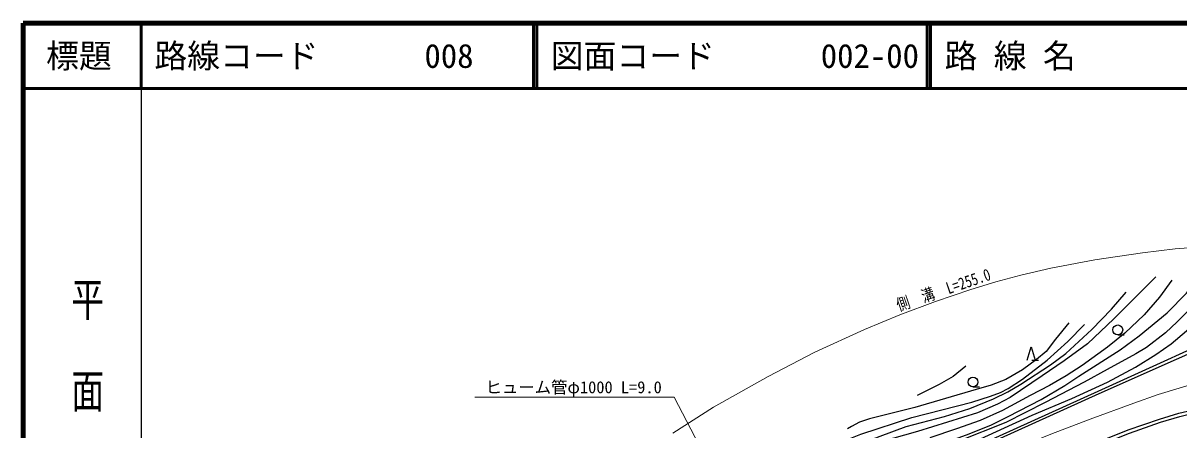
# Model space of a CAD drawing. Units: millimetres at full size, sheet at 1:1000; details may follow other scales. Extents: x 40000 to 680000, y 20000 to 380000.
# Drawn here: x 40000 to 216079, y 317960 to 380000 of the extents above; entities that cross this region are included whole.
import ezdxf
from ezdxf.enums import TextEntityAlignment as Align

# ---------------------------------------------------------------- set-up
doc = ezdxf.new("R2010")
doc.units = ezdxf.units.MM
doc.header["$LTSCALE"] = 1000
doc.linetypes.add('CHAIN', pattern=[18.5, 12, -1.5, 3.5, -1.5])
for name, color, linetype, lineweight in [('M-BGD', 7, 'Continuous', 25), ('M-BMK', 2, 'CHAIN', 13), ('M-STR-HTXT', 7, 'Continuous', 13), ('M-TTL', 2, 'Continuous', 140), ('M-TTL-BAND', 7, 'Continuous', 25), ('M-TTL-LINE', 7, 'Continuous', 50)]:
    doc.layers.add(name, color=color, linetype=linetype, lineweight=lineweight)
doc.layers.add('M-TTL-TXT', color=7, linetype='Continuous')
doc.styles.add('@ＭＳ ゴシック', font='')
doc.styles.add('ＭＳ ゴシック', font='')
doc.styles.get('@ＭＳ ゴシック').set_extended_font_data('@MS Gothic')
doc.styles.get('ＭＳ ゴシック').set_extended_font_data('MS Gothic')

msp = doc.modelspace()

# ---------------------------------------------------------------- linework, layer by layer
at = {"layer": 'M-BGD'}
for p, q in [((206768, 332467), (207768, 332467)), ((193677, 328604), (194677, 328604)), ((184710, 324513), (185710, 324513))]:
    msp.add_line(p, q, dxfattribs=at)
for points in [[(212553, 341301), (206147, 334899), (202172, 331085), (198605, 328470), (195274, 326226), (190355, 322911), (188425, 321884), (185403, 320575), (176257, 317714), (170683, 316125), (169088, 315477), (166806, 314330), (162423, 311824), (159721, 310265), (157993, 309453), (156252, 308844), (154606, 308432), (153099, 308294), (151379, 308374), (149361, 308461)], [(149975, 305747), (151700, 305615), (153030, 305580), (154282, 305631), (155593, 305911), (157075, 306371), (159518, 307418), (163694, 309772), (166811, 311296), (172197, 313451), (176758, 314690), (184142, 317360), (187531, 318749), (190092, 320029), (195102, 322597), (198680, 324749), (200836, 326157), (207115, 330183), (210036, 332305), (214319, 335825), (217238, 338827), (219215, 341231)], [(222104, 341107), (219035, 337611), (215842, 334447), (214048, 332769), (211140, 330529), (209519, 329578), (205176, 327187), (201630, 325236), (195711, 322128), (189711, 319092), (182576, 316223), (173572, 312444), (164937, 308735), (160090, 306434), (157382, 305184), (155620, 304600), (153893, 304205), (152123, 303896), (150427, 303748)], [(150715, 302475), (152140, 302472), (153741, 302580), (155037, 302885), (156146, 303287), (170823, 309328), (174305, 310978), (182864, 315249), (193737, 320221), (199795, 322756), (205191, 325252), (209486, 327552), (212565, 329436), (214898, 331068), (217262, 333060), (221810, 337378), (225325, 341019)], [(215008, 340804), (213116, 338222), (210794, 335522), (207863, 332720), (205206, 330588), (201348, 327801), (198893, 326213), (196388, 324716), (193407, 323210), (189229, 320912), (185798, 319407), (182221, 318135), (178113, 316771)], [(150971, 310079), (154713, 310736), (157951, 311721), (161329, 313163), (165678, 315149), (170567, 317018), (174510, 318460), (180388, 320027), (184247, 321225), (187840, 322692), (190026, 323742), (191985, 324948), (196533, 327879), (198876, 329637), (202830, 333280), (205818, 336380), (208062, 338941)], [(226733, 334281), (203720, 323832), (170968, 308961), (151383, 300106), (151264, 300049)], [(227471, 333915), (203883, 323467), (171133, 308596), (151551, 299743), (151340, 299642)], [(160696, 314382), (162596, 315326), (164314, 316008), (167614, 317293), (175390, 319860), (184537, 322179), (187377, 323085), (188895, 323670), (190087, 324277), (192265, 325716), (196037, 328597), (199168, 331428), (201694, 334011)], [(199298, 334299), (197293, 331784), (195850, 329943), (194404, 328697), (192240, 327130), (189715, 325628), (187461, 324806), (185173, 324129), (175846, 321353), (168943, 319635), (167407, 319125), (166201, 318469), (165574, 318138)], [(192977, 328604), (193577, 330604), (194177, 328604)], [(183640, 327674), (181693, 326101), (179538, 324866), (176202, 323193)], [(171842, 301219), (180078, 305336), (183958, 307168), (189586, 309870), (196019, 312774), (201790, 315344), (208363, 317956), (213110, 319610), (216088, 320510), (218703, 321142), (220723, 321642), (224362, 322404), (228279, 323114), (230413, 323503), (231521, 323614), (233041, 323614), (234987, 323619), (237514, 323539), (240915, 323314), (243856, 322968), (249069, 322171), (259833, 319996), (265147, 318681), (270547, 317184)], [(172065, 300772), (180297, 304886), (184173, 306717), (189797, 309417), (196223, 312318), (201985, 314883), (208538, 317487), (213264, 319134), (216219, 320027), (218822, 320656), (220834, 321155), (224458, 321913), (228368, 322623), (230483, 323007), (231546, 323114), (233041, 323114), (234980, 323119), (237490, 323040), (240869, 322816), (243789, 322472), (248981, 321678), (259724, 319508), (265020, 318198), (270413, 316702)]]:
    msp.add_lwpolyline(points, dxfattribs=at)
for centre in [(206768, 333217), (184710, 325263)]:
    msp.add_circle(centre, 750, dxfattribs=at)
at = {"layer": 'M-BMK'}
msp.add_lwpolyline([(108903, 254128), (116259, 261329), (123110, 268970), (127701, 274039), (133978, 280885), (136577, 283786), (142575, 289422), (146335, 292680), (148210, 294073), (149660, 294976), (151151, 295774), (153887, 297020), (159198, 299871), (165567, 303406), (173213, 307072), (178995, 309737), (185796, 312840), (191235, 315103), (196583, 317294), (202546, 319609), (209194, 322053), (212905, 323341), (218790, 325125)], dxfattribs=at)
at = {"layer": 'M-STR-HTXT'}
for points in [[(138968, 317470), (145175, 321425), (153512, 326118), (160639, 329803), (168196, 333265), (173570, 335497), (179005, 337548), (184383, 339386), (188189, 340548), (191986, 341552), (196552, 342615), (203272, 343903), (210559, 344987), (215498, 345590), (227231, 346423)], [(151340, 299642), (139199, 322951), (108799, 322951)]]:
    msp.add_lwpolyline(points, dxfattribs=at)
at = {"layer": 'M-TTL'}
for p, q in [((40000, 380000), (40000, 20000)), ((680000, 380000), (40000, 380000))]:
    msp.add_line(p, q, dxfattribs=at)
at = {"layer": 'M-TTL-BAND'}
msp.add_line((58000, 370000), (58000, 20000), dxfattribs=at)
at = {"layer": 'M-TTL-LINE'}
for p, q in [((58000, 380000), (58000, 370000)), ((117750, 380000), (117750, 370000)), ((118250, 380000), (118250, 370000)), ((177750, 380000), (177750, 370000)), ((178250, 380000), (178250, 370000)), ((40000, 370000), (680000, 370000))]:
    msp.add_line(p, q, dxfattribs=at)

# ---------------------------------------------------------------- texts
at = {"layer": 'M-STR-HTXT', "style": 'ＭＳ ゴシック', "width": 0.8}
msp.add_text('側\u3000溝\u3000L=255.0', height=1833, rotation=18.873, dxfattribs=at).set_placement((180680, 337956), align=Align.BOTTOM_CENTER)
at = {"layer": 'M-STR-HTXT', "style": 'ＭＳ ゴシック'}
msp.add_text('ヒューム管φ1000 L=9.0', height=1833, dxfattribs=at).set_placement((137299, 323001), align=Align.BOTTOM_RIGHT)
at = {"layer": 'M-TTL-BAND', "style": '@ＭＳ ゴシック', "width": 1.4}
msp.add_text('平  面  図', height=3666, rotation=270, dxfattribs=at).set_placement((49777, 306475), align=Align.MIDDLE_RIGHT)
at = {"layer": 'M-TTL-TXT', "style": 'ＭＳ ゴシック'}
msp.add_text('標題', height=3666, dxfattribs=at).set_placement((48500, 375000), align=Align.MIDDLE_CENTER)
for s, p in [('路線コード', (60000, 375000)), ('図面コード', (120380, 375000)), ('路 線 名', (180380, 375000)), ('008', (101142, 375000)), ('002-00', (161521, 375000))]:
    msp.add_text(s, height=3666, dxfattribs=at).set_placement(p, align=Align.MIDDLE_LEFT)

doc.saveas('drawing.dxf')
